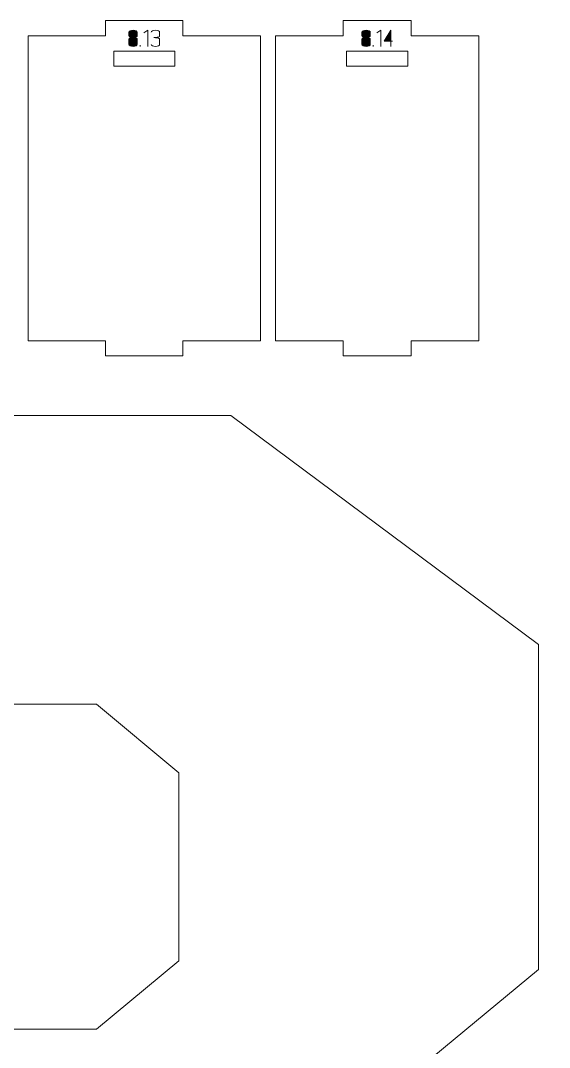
# Model space of a CAD drawing. Header units: centimetres. Extents: x -191 to 212, y -234 to 239.
# Drawn here: x 125.67 to 136.06, y -152.14 to -131.93 of the extents above; entities that cross this region are included whole.
import ezdxf

# ---------------------------------------------------------------- set-up
doc = ezdxf.new("R2010")
doc.units = ezdxf.units.CM
doc.header["$MEASUREMENT"] = 0
doc.layers.add('Capa 1', color=7, linetype='Continuous')

msp = doc.modelspace()

# ---------------------------------------------------------------- hatches: boundary and pattern name
at = {"layer": 'Capa 1', "true_color": 0x3e4095}
h = msp.add_hatch(color=175, dxfattribs=at)
edge = h.paths.add_edge_path()
edge.add_spline(control_points=[(127.79546, -132.23139), (127.79546, -132.23934), (127.80112, -132.24652), (127.81243, -132.25294), (127.82374, -132.25936), (127.8456, -132.26364), (127.87801, -132.26578), (127.91042, -132.26364), (127.93228, -132.25936), (127.94359, -132.25294), (127.9549, -132.24652), (127.96056, -132.23934), (127.96056, -132.23139), (127.96056, -132.23139), (127.96056, -132.15709), (127.96056, -132.15709), (127.96056, -132.14731), (127.95269, -132.13898), (127.93694, -132.1321), (127.9212, -132.12522), (127.90155, -132.12178), (127.87801, -132.12178), (127.85447, -132.12178), (127.83482, -132.12522), (127.81908, -132.1321), (127.80333, -132.13898), (127.79546, -132.14731), (127.79546, -132.15709), (127.79546, -132.15709), (127.79546, -132.23139), (127.79546, -132.23139)], knot_values=[0, 0, 0, 0, 0.1, 0.1, 0.1, 0.2, 0.2, 0.2, 0.3, 0.3, 0.3, 0.4, 0.4, 0.4, 0.5, 0.5, 0.5, 0.6, 0.6, 0.6, 0.7, 0.7, 0.7, 0.8, 0.8, 0.8, 0.9, 0.9, 0.9, 1, 1, 1, 1], degree=3, periodic=1)
h = msp.add_hatch(color=175, dxfattribs=at)
edge = h.paths.add_edge_path()
edge.add_spline(control_points=[(127.87801, -132.43822), (127.85447, -132.43822), (127.83482, -132.43478), (127.81908, -132.4279), (127.80333, -132.42102), (127.79546, -132.41269), (127.79546, -132.40291), (127.79546, -132.40291), (127.79546, -132.29972), (127.79546, -132.29972), (127.79546, -132.29146), (127.80112, -132.28428), (127.81243, -132.27817), (127.82374, -132.27205), (127.8456, -132.26792), (127.87801, -132.26578), (127.8456, -132.26364), (127.82374, -132.25936), (127.81243, -132.25294), (127.80112, -132.24652), (127.79546, -132.23934), (127.79546, -132.23139), (127.79546, -132.23139), (127.79546, -132.15709), (127.79546, -132.15709), (127.79546, -132.14731), (127.80333, -132.13898), (127.81908, -132.1321), (127.83482, -132.12522), (127.85447, -132.12178), (127.87801, -132.12178), (127.90155, -132.12178), (127.9212, -132.12522), (127.93694, -132.1321), (127.95269, -132.13898), (127.96056, -132.14731), (127.96056, -132.15709), (127.96056, -132.15709), (127.96056, -132.23139), (127.96056, -132.23139), (127.96056, -132.23934), (127.9549, -132.24652), (127.94359, -132.25294), (127.93228, -132.25936), (127.91042, -132.26364), (127.87801, -132.26578), (127.91042, -132.26792), (127.93228, -132.27205), (127.94359, -132.27817), (127.9549, -132.28428), (127.96056, -132.29146), (127.96056, -132.29972), (127.96056, -132.29972), (127.96056, -132.40291), (127.96056, -132.40291), (127.96056, -132.41269), (127.95269, -132.42102), (127.93694, -132.4279), (127.9212, -132.43478), (127.90155, -132.43822), (127.87801, -132.43822)], knot_values=[0, 0, 0, 0, 0.05, 0.05, 0.05, 0.1, 0.1, 0.1, 0.15, 0.15, 0.15, 0.2, 0.2, 0.2, 0.25, 0.25, 0.25, 0.3, 0.3, 0.3, 0.35, 0.35, 0.35, 0.4, 0.4, 0.4, 0.45, 0.45, 0.45, 0.5, 0.5, 0.5, 0.55, 0.55, 0.55, 0.6, 0.6, 0.6, 0.65, 0.65, 0.65, 0.7, 0.7, 0.7, 0.75, 0.75, 0.75, 0.8, 0.8, 0.8, 0.85, 0.85, 0.85, 0.9, 0.9, 0.9, 0.95, 0.95, 0.95, 1, 1, 1, 1], degree=3, periodic=1)
h = msp.add_hatch(color=175, dxfattribs=at)
edge = h.paths.add_edge_path()
edge.add_spline(control_points=[(128.1651, -132.12132), (128.1651, -132.12132), (128.08897, -132.17406), (128.08897, -132.17406), (128.08897, -132.17406), (128.1651, -132.12132), (128.1651, -132.12132), (128.1651, -132.12132), (128.1651, -132.43822), (128.1651, -132.43822), (128.1651, -132.43822), (128.1651, -132.12132), (128.1651, -132.12132)], knot_values=[0, 0, 0, 0, 0.25, 0.25, 0.25, 0.5, 0.5, 0.5, 0.75, 0.75, 0.75, 1, 1, 1, 1], degree=3, periodic=1)
h = msp.add_hatch(color=175, dxfattribs=at)
edge = h.paths.add_edge_path()
edge.add_spline(control_points=[(128.31828, -132.43822), (128.29474, -132.43822), (128.27509, -132.43478), (128.25935, -132.4279), (128.2436, -132.42102), (128.23573, -132.41269), (128.23573, -132.40291), (128.23573, -132.41269), (128.2436, -132.42102), (128.25935, -132.4279), (128.27509, -132.43478), (128.29474, -132.43822), (128.31828, -132.43822), (128.34182, -132.43822), (128.36147, -132.43478), (128.37721, -132.4279), (128.39296, -132.42102), (128.40083, -132.41269), (128.40083, -132.40291), (128.40083, -132.40291), (128.40083, -132.29972), (128.40083, -132.29972), (128.40083, -132.29146), (128.39517, -132.28428), (128.38386, -132.27817), (128.37255, -132.27205), (128.33938, -132.26792), (128.28434, -132.26578), (128.33907, -132.26242), (128.37194, -132.25844), (128.38294, -132.25386), (128.39395, -132.24927), (128.39991, -132.24178), (128.40083, -132.23139), (128.40083, -132.23139), (128.40083, -132.15709), (128.40083, -132.15709), (128.40083, -132.14731), (128.39296, -132.13898), (128.37721, -132.1321), (128.36147, -132.12522), (128.34182, -132.12178), (128.31828, -132.12178), (128.29474, -132.12178), (128.27509, -132.12522), (128.25935, -132.1321), (128.2436, -132.13898), (128.23573, -132.14731), (128.23573, -132.15709), (128.23573, -132.14731), (128.2436, -132.13898), (128.25935, -132.1321), (128.27509, -132.12522), (128.29474, -132.12178), (128.31828, -132.12178), (128.34182, -132.12178), (128.36147, -132.12522), (128.37721, -132.1321), (128.39296, -132.13898), (128.40083, -132.14731), (128.40083, -132.15709), (128.40083, -132.15709), (128.40083, -132.23139), (128.40083, -132.23139), (128.39991, -132.24178), (128.39395, -132.24927), (128.38294, -132.25386), (128.37194, -132.25844), (128.33907, -132.26242), (128.28434, -132.26578), (128.33938, -132.26792), (128.37255, -132.27205), (128.38386, -132.27817), (128.39517, -132.28428), (128.40083, -132.29146), (128.40083, -132.29972), (128.40083, -132.29972), (128.40083, -132.40291), (128.40083, -132.40291), (128.40083, -132.41269), (128.39296, -132.42102), (128.37721, -132.4279), (128.36147, -132.43478), (128.34182, -132.43822), (128.31828, -132.43822)], knot_values=[0, 0, 0, 0, 0.03571429, 0.03571429, 0.03571429, 0.07142857, 0.07142857, 0.07142857, 0.10714286, 0.10714286, 0.10714286, 0.14285714, 0.14285714, 0.14285714, 0.17857143, 0.17857143, 0.17857143, 0.21428571, 0.21428571, 0.21428571, 0.25, 0.25, 0.25, 0.28571429, 0.28571429, 0.28571429, 0.32142857, 0.32142857, 0.32142857, 0.35714286, 0.35714286, 0.35714286, 0.39285714, 0.39285714, 0.39285714, 0.42857143, 0.42857143, 0.42857143, 0.46428571, 0.46428571, 0.46428571, 0.5, 0.5, 0.5, 0.53571429, 0.53571429, 0.53571429, 0.57142857, 0.57142857, 0.57142857, 0.60714286, 0.60714286, 0.60714286, 0.64285714, 0.64285714, 0.64285714, 0.67857143, 0.67857143, 0.67857143, 0.71428571, 0.71428571, 0.71428571, 0.75, 0.75, 0.75, 0.78571429, 0.78571429, 0.78571429, 0.82142857, 0.82142857, 0.82142857, 0.85714286, 0.85714286, 0.85714286, 0.89285714, 0.89285714, 0.89285714, 0.92857143, 0.92857143, 0.92857143, 0.96428571, 0.96428571, 0.96428571, 1, 1, 1, 1], degree=3, periodic=1)
h = msp.add_hatch(color=175, dxfattribs=at)
edge = h.paths.add_edge_path()
edge.add_spline(control_points=[(132.3772, -132.23139), (132.3772, -132.23934), (132.38286, -132.24652), (132.39417, -132.25294), (132.40548, -132.25936), (132.42734, -132.26364), (132.45975, -132.26578), (132.49216, -132.26364), (132.51402, -132.25936), (132.52533, -132.25294), (132.53664, -132.24652), (132.5423, -132.23934), (132.5423, -132.23139), (132.5423, -132.23139), (132.5423, -132.15709), (132.5423, -132.15709), (132.5423, -132.14731), (132.53443, -132.13898), (132.51868, -132.1321), (132.50294, -132.12522), (132.48329, -132.12178), (132.45975, -132.12178), (132.43621, -132.12178), (132.41656, -132.12522), (132.40082, -132.1321), (132.38507, -132.13898), (132.3772, -132.14731), (132.3772, -132.15709), (132.3772, -132.15709), (132.3772, -132.23139), (132.3772, -132.23139)], knot_values=[0, 0, 0, 0, 0.1, 0.1, 0.1, 0.2, 0.2, 0.2, 0.3, 0.3, 0.3, 0.4, 0.4, 0.4, 0.5, 0.5, 0.5, 0.6, 0.6, 0.6, 0.7, 0.7, 0.7, 0.8, 0.8, 0.8, 0.9, 0.9, 0.9, 1, 1, 1, 1], degree=3, periodic=1)
h = msp.add_hatch(color=175, dxfattribs=at)
edge = h.paths.add_edge_path()
edge.add_spline(control_points=[(132.45975, -132.43822), (132.43621, -132.43822), (132.41656, -132.43478), (132.40082, -132.4279), (132.38507, -132.42102), (132.3772, -132.41269), (132.3772, -132.40291), (132.3772, -132.40291), (132.3772, -132.29972), (132.3772, -132.29972), (132.3772, -132.29146), (132.38286, -132.28428), (132.39417, -132.27817), (132.40548, -132.27205), (132.42734, -132.26792), (132.45975, -132.26578), (132.42734, -132.26364), (132.40548, -132.25936), (132.39417, -132.25294), (132.38286, -132.24652), (132.3772, -132.23934), (132.3772, -132.23139), (132.3772, -132.23139), (132.3772, -132.15709), (132.3772, -132.15709), (132.3772, -132.14731), (132.38507, -132.13898), (132.40082, -132.1321), (132.41656, -132.12522), (132.43621, -132.12178), (132.45975, -132.12178), (132.48329, -132.12178), (132.50294, -132.12522), (132.51868, -132.1321), (132.53443, -132.13898), (132.5423, -132.14731), (132.5423, -132.15709), (132.5423, -132.15709), (132.5423, -132.23139), (132.5423, -132.23139), (132.5423, -132.23934), (132.53664, -132.24652), (132.52533, -132.25294), (132.51402, -132.25936), (132.49216, -132.26364), (132.45975, -132.26578), (132.49216, -132.26792), (132.51402, -132.27205), (132.52533, -132.27817), (132.53664, -132.28428), (132.5423, -132.29146), (132.5423, -132.29972), (132.5423, -132.29972), (132.5423, -132.40291), (132.5423, -132.40291), (132.5423, -132.41269), (132.53443, -132.42102), (132.51868, -132.4279), (132.50294, -132.43478), (132.48329, -132.43822), (132.45975, -132.43822)], knot_values=[0, 0, 0, 0, 0.05, 0.05, 0.05, 0.1, 0.1, 0.1, 0.15, 0.15, 0.15, 0.2, 0.2, 0.2, 0.25, 0.25, 0.25, 0.3, 0.3, 0.3, 0.35, 0.35, 0.35, 0.4, 0.4, 0.4, 0.45, 0.45, 0.45, 0.5, 0.5, 0.5, 0.55, 0.55, 0.55, 0.6, 0.6, 0.6, 0.65, 0.65, 0.65, 0.7, 0.7, 0.7, 0.75, 0.75, 0.75, 0.8, 0.8, 0.8, 0.85, 0.85, 0.85, 0.9, 0.9, 0.9, 0.95, 0.95, 0.95, 1, 1, 1, 1], degree=3, periodic=1)
h = msp.add_hatch(color=175, dxfattribs=at)
edge = h.paths.add_edge_path()
edge.add_spline(control_points=[(132.74684, -132.12132), (132.74684, -132.12132), (132.67071, -132.17406), (132.67071, -132.17406), (132.67071, -132.17406), (132.74684, -132.12132), (132.74684, -132.12132), (132.74684, -132.12132), (132.74684, -132.43822), (132.74684, -132.43822), (132.74684, -132.43822), (132.74684, -132.12132), (132.74684, -132.12132)], knot_values=[0, 0, 0, 0, 0.25, 0.25, 0.25, 0.5, 0.5, 0.5, 0.75, 0.75, 0.75, 1, 1, 1, 1], degree=3, periodic=1)
h = msp.add_hatch(color=175, dxfattribs=at)
edge = h.paths.add_edge_path()
edge.add_spline(control_points=[(132.94726, -132.33366), (132.94726, -132.33366), (132.94726, -132.12132), (132.94726, -132.12132), (132.94726, -132.12132), (132.81747, -132.33366), (132.81747, -132.33366), (132.81747, -132.33366), (132.94726, -132.33366), (132.94726, -132.33366)], knot_values=[0, 0, 0, 0, 0.33333333, 0.33333333, 0.33333333, 0.66666667, 0.66666667, 0.66666667, 1, 1, 1, 1], degree=3, periodic=1)
h = msp.add_hatch(color=175, dxfattribs=at)
edge = h.paths.add_edge_path()
edge.add_spline(control_points=[(132.94726, -132.33366), (132.94726, -132.33366), (132.94726, -132.43822), (132.94726, -132.43822), (132.94726, -132.43822), (132.94726, -132.33366), (132.94726, -132.33366), (132.94726, -132.33366), (132.81747, -132.33366), (132.81747, -132.33366), (132.81747, -132.33366), (132.94726, -132.12132), (132.94726, -132.12132), (132.94726, -132.12132), (132.94726, -132.33366), (132.94726, -132.33366), (132.94726, -132.33366), (132.97707, -132.33366), (132.97707, -132.33366), (132.97707, -132.33366), (132.94726, -132.33366), (132.94726, -132.33366)], knot_values=[0, 0, 0, 0, 0.14285714, 0.14285714, 0.14285714, 0.28571429, 0.28571429, 0.28571429, 0.42857143, 0.42857143, 0.42857143, 0.57142857, 0.57142857, 0.57142857, 0.71428571, 0.71428571, 0.71428571, 0.85714286, 0.85714286, 0.85714286, 1, 1, 1, 1], degree=3, periodic=1)
h = msp.add_hatch(color=175, dxfattribs=at)
edge = h.paths.add_edge_path()
edge.add_spline(control_points=[(127.79546, -132.40291), (127.79546, -132.41269), (127.80333, -132.42102), (127.81908, -132.4279), (127.83482, -132.43478), (127.85447, -132.43822), (127.87801, -132.43822), (127.90155, -132.43822), (127.9212, -132.43478), (127.93694, -132.4279), (127.95269, -132.42102), (127.96056, -132.41269), (127.96056, -132.40291), (127.96056, -132.40291), (127.96056, -132.29972), (127.96056, -132.29972), (127.96056, -132.29146), (127.9549, -132.28428), (127.94359, -132.27817), (127.93228, -132.27205), (127.91042, -132.26792), (127.87801, -132.26578), (127.8456, -132.26792), (127.82374, -132.27205), (127.81243, -132.27817), (127.80112, -132.28428), (127.79546, -132.29146), (127.79546, -132.29972), (127.79546, -132.29972), (127.79546, -132.40291), (127.79546, -132.40291)], knot_values=[0, 0, 0, 0, 0.1, 0.1, 0.1, 0.2, 0.2, 0.2, 0.3, 0.3, 0.3, 0.4, 0.4, 0.4, 0.5, 0.5, 0.5, 0.6, 0.6, 0.6, 0.7, 0.7, 0.7, 0.8, 0.8, 0.8, 0.9, 0.9, 0.9, 1, 1, 1, 1], degree=3, periodic=1)
h = msp.add_hatch(color=175, dxfattribs=at)
edge = h.paths.add_edge_path()
edge.add_spline(control_points=[(132.3772, -132.40291), (132.3772, -132.41269), (132.38507, -132.42102), (132.40082, -132.4279), (132.41656, -132.43478), (132.43621, -132.43822), (132.45975, -132.43822), (132.48329, -132.43822), (132.50294, -132.43478), (132.51868, -132.4279), (132.53443, -132.42102), (132.5423, -132.41269), (132.5423, -132.40291), (132.5423, -132.40291), (132.5423, -132.29972), (132.5423, -132.29972), (132.5423, -132.29146), (132.53664, -132.28428), (132.52533, -132.27817), (132.51402, -132.27205), (132.49216, -132.26792), (132.45975, -132.26578), (132.42734, -132.26792), (132.40548, -132.27205), (132.39417, -132.27817), (132.38286, -132.28428), (132.3772, -132.29146), (132.3772, -132.29972), (132.3772, -132.29972), (132.3772, -132.40291), (132.3772, -132.40291)], knot_values=[0, 0, 0, 0, 0.1, 0.1, 0.1, 0.2, 0.2, 0.2, 0.3, 0.3, 0.3, 0.4, 0.4, 0.4, 0.5, 0.5, 0.5, 0.6, 0.6, 0.6, 0.7, 0.7, 0.7, 0.8, 0.8, 0.8, 0.9, 0.9, 0.9, 1, 1, 1, 1], degree=3, periodic=1)
h = msp.add_hatch(color=175, dxfattribs=at)
edge = h.paths.add_edge_path()
edge.add_spline(control_points=[(128.01559, -132.43822), (128.01559, -132.43822), (128.01559, -132.41575), (128.01559, -132.41575), (128.01559, -132.41575), (128.01559, -132.43822), (128.01559, -132.43822)], knot_values=[0, 0, 0, 0, 0.5, 0.5, 0.5, 1, 1, 1, 1], degree=3, periodic=1)
h = msp.add_hatch(color=175, dxfattribs=at)
edge = h.paths.add_edge_path()
edge.add_spline(control_points=[(132.59733, -132.43822), (132.59733, -132.43822), (132.59733, -132.41575), (132.59733, -132.41575), (132.59733, -132.41575), (132.59733, -132.43822), (132.59733, -132.43822)], knot_values=[0, 0, 0, 0, 0.5, 0.5, 0.5, 1, 1, 1, 1], degree=3, periodic=1)

# ---------------------------------------------------------------- linework, layer by layer
at = {"layer": 'Capa 1', "color": 240, "lineweight": 9}
for points, knots in [([(125.81572, -132.23022), (125.81572, -132.23022), (125.81572, -138.23022), (125.81572, -138.23022), (125.81572, -138.23022), (127.33734, -138.23022), (127.33734, -138.23022), (127.33734, -138.23022), (127.33734, -138.53022), (127.33734, -138.53022), (127.33734, -138.53022), (128.85895, -138.53022), (128.85895, -138.53022), (128.85895, -138.53022), (128.85895, -138.23022), (128.85895, -138.23022), (128.85895, -138.23022), (130.38057, -138.23022), (130.38057, -138.23022), (130.38057, -138.23022), (130.38057, -132.23022), (130.38057, -132.23022), (130.38057, -132.23022), (128.85895, -132.23022), (128.85895, -132.23022), (128.85895, -132.23022), (128.85895, -131.93022), (128.85895, -131.93022), (128.85895, -131.93022), (127.33734, -131.93022), (127.33734, -131.93022), (127.33734, -131.93022), (127.33734, -132.23022), (127.33734, -132.23022), (127.33734, -132.23022), (125.81572, -132.23022), (125.81572, -132.23022)], [0, 0, 0, 0, 0.08333333, 0.08333333, 0.08333333, 0.16666667, 0.16666667, 0.16666667, 0.25, 0.25, 0.25, 0.33333333, 0.33333333, 0.33333333, 0.41666667, 0.41666667, 0.41666667, 0.5, 0.5, 0.5, 0.58333333, 0.58333333, 0.58333333, 0.66666667, 0.66666667, 0.66666667, 0.75, 0.75, 0.75, 0.83333333, 0.83333333, 0.83333333, 0.91666667, 0.91666667, 0.91666667, 1, 1, 1, 1]), ([(130.68057, -132.23022), (130.68057, -132.23022), (130.68057, -138.23022), (130.68057, -138.23022), (130.68057, -138.23022), (132.01161, -138.23022), (132.01161, -138.23022), (132.01161, -138.23022), (132.01161, -138.53022), (132.01161, -138.53022), (132.01161, -138.53022), (133.34266, -138.53022), (133.34266, -138.53022), (133.34266, -138.53022), (133.34266, -138.23022), (133.34266, -138.23022), (133.34266, -138.23022), (134.6737, -138.23022), (134.6737, -138.23022), (134.6737, -138.23022), (134.6737, -132.23022), (134.6737, -132.23022), (134.6737, -132.23022), (133.34266, -132.23022), (133.34266, -132.23022), (133.34266, -132.23022), (133.34266, -131.93022), (133.34266, -131.93022), (133.34266, -131.93022), (132.01161, -131.93022), (132.01161, -131.93022), (132.01161, -131.93022), (132.01161, -132.23022), (132.01161, -132.23022), (132.01161, -132.23022), (130.68057, -132.23022), (130.68057, -132.23022)], [0, 0, 0, 0, 0.08333333, 0.08333333, 0.08333333, 0.16666667, 0.16666667, 0.16666667, 0.25, 0.25, 0.25, 0.33333333, 0.33333333, 0.33333333, 0.41666667, 0.41666667, 0.41666667, 0.5, 0.5, 0.5, 0.58333333, 0.58333333, 0.58333333, 0.66666667, 0.66666667, 0.66666667, 0.75, 0.75, 0.75, 0.83333333, 0.83333333, 0.83333333, 0.91666667, 0.91666667, 0.91666667, 1, 1, 1, 1]), ([(127.49814, -132.8303), (127.49814, -132.8303), (128.69814, -132.8303), (128.69814, -132.8303), (128.69814, -132.8303), (128.69814, -132.5303), (128.69814, -132.5303), (128.69814, -132.5303), (127.49814, -132.5303), (127.49814, -132.5303), (127.49814, -132.5303), (127.49814, -132.8303), (127.49814, -132.8303)], [0, 0, 0, 0, 0.25, 0.25, 0.25, 0.5, 0.5, 0.5, 0.75, 0.75, 0.75, 1, 1, 1, 1]), ([(132.07713, -132.8303), (132.07713, -132.8303), (133.27713, -132.8303), (133.27713, -132.8303), (133.27713, -132.8303), (133.27713, -132.5303), (133.27713, -132.5303), (133.27713, -132.5303), (132.07713, -132.5303), (132.07713, -132.5303), (132.07713, -132.5303), (132.07713, -132.8303), (132.07713, -132.8303)], [0, 0, 0, 0, 0.25, 0.25, 0.25, 0.5, 0.5, 0.5, 0.75, 0.75, 0.75, 1, 1, 1, 1])]:
    msp.add_open_spline(points, degree=3, knots=knots, dxfattribs=at)
at = {"layer": 'Capa 1', "color": 114, "lineweight": 9}
for points, knots in [([(127.79546, -132.23139), (127.79546, -132.23934), (127.80112, -132.24652), (127.81243, -132.25294), (127.82374, -132.25936), (127.8456, -132.26364), (127.87801, -132.26578), (127.91042, -132.26364), (127.93228, -132.25936), (127.94359, -132.25294), (127.9549, -132.24652), (127.96056, -132.23934), (127.96056, -132.23139), (127.96056, -132.23139), (127.96056, -132.15709), (127.96056, -132.15709), (127.96056, -132.14731), (127.95269, -132.13898), (127.93694, -132.1321), (127.9212, -132.12522), (127.90155, -132.12178), (127.87801, -132.12178), (127.85447, -132.12178), (127.83482, -132.12522), (127.81908, -132.1321), (127.80333, -132.13898), (127.79546, -132.14731), (127.79546, -132.15709), (127.79546, -132.15709), (127.79546, -132.23139), (127.79546, -132.23139)], [0, 0, 0, 0, 0.1, 0.1, 0.1, 0.2, 0.2, 0.2, 0.3, 0.3, 0.3, 0.4, 0.4, 0.4, 0.5, 0.5, 0.5, 0.6, 0.6, 0.6, 0.7, 0.7, 0.7, 0.8, 0.8, 0.8, 0.9, 0.9, 0.9, 1, 1, 1, 1]), ([(127.87801, -132.43822), (127.85447, -132.43822), (127.83482, -132.43478), (127.81908, -132.4279), (127.80333, -132.42102), (127.79546, -132.41269), (127.79546, -132.40291), (127.79546, -132.40291), (127.79546, -132.29972), (127.79546, -132.29972), (127.79546, -132.29146), (127.80112, -132.28428), (127.81243, -132.27817), (127.82374, -132.27205), (127.8456, -132.26792), (127.87801, -132.26578), (127.8456, -132.26364), (127.82374, -132.25936), (127.81243, -132.25294), (127.80112, -132.24652), (127.79546, -132.23934), (127.79546, -132.23139), (127.79546, -132.23139), (127.79546, -132.15709), (127.79546, -132.15709), (127.79546, -132.14731), (127.80333, -132.13898), (127.81908, -132.1321), (127.83482, -132.12522), (127.85447, -132.12178), (127.87801, -132.12178), (127.90155, -132.12178), (127.9212, -132.12522), (127.93694, -132.1321), (127.95269, -132.13898), (127.96056, -132.14731), (127.96056, -132.15709), (127.96056, -132.15709), (127.96056, -132.23139), (127.96056, -132.23139), (127.96056, -132.23934), (127.9549, -132.24652), (127.94359, -132.25294), (127.93228, -132.25936), (127.91042, -132.26364), (127.87801, -132.26578), (127.91042, -132.26792), (127.93228, -132.27205), (127.94359, -132.27817), (127.9549, -132.28428), (127.96056, -132.29146), (127.96056, -132.29972), (127.96056, -132.29972), (127.96056, -132.40291), (127.96056, -132.40291), (127.96056, -132.41269), (127.95269, -132.42102), (127.93694, -132.4279), (127.9212, -132.43478), (127.90155, -132.43822), (127.87801, -132.43822)], [0, 0, 0, 0, 0.05, 0.05, 0.05, 0.1, 0.1, 0.1, 0.15, 0.15, 0.15, 0.2, 0.2, 0.2, 0.25, 0.25, 0.25, 0.3, 0.3, 0.3, 0.35, 0.35, 0.35, 0.4, 0.4, 0.4, 0.45, 0.45, 0.45, 0.5, 0.5, 0.5, 0.55, 0.55, 0.55, 0.6, 0.6, 0.6, 0.65, 0.65, 0.65, 0.7, 0.7, 0.7, 0.75, 0.75, 0.75, 0.8, 0.8, 0.8, 0.85, 0.85, 0.85, 0.9, 0.9, 0.9, 0.95, 0.95, 0.95, 1, 1, 1, 1]), ([(128.1651, -132.12132), (128.1651, -132.12132), (128.08897, -132.17406), (128.08897, -132.17406), (128.08897, -132.17406), (128.1651, -132.12132), (128.1651, -132.12132), (128.1651, -132.12132), (128.1651, -132.43822), (128.1651, -132.43822), (128.1651, -132.43822), (128.1651, -132.12132), (128.1651, -132.12132)], [0, 0, 0, 0, 0.25, 0.25, 0.25, 0.5, 0.5, 0.5, 0.75, 0.75, 0.75, 1, 1, 1, 1]), ([(128.31828, -132.43822), (128.29474, -132.43822), (128.27509, -132.43478), (128.25935, -132.4279), (128.2436, -132.42102), (128.23573, -132.41269), (128.23573, -132.40291), (128.23573, -132.41269), (128.2436, -132.42102), (128.25935, -132.4279), (128.27509, -132.43478), (128.29474, -132.43822), (128.31828, -132.43822), (128.34182, -132.43822), (128.36147, -132.43478), (128.37721, -132.4279), (128.39296, -132.42102), (128.40083, -132.41269), (128.40083, -132.40291), (128.40083, -132.40291), (128.40083, -132.29972), (128.40083, -132.29972), (128.40083, -132.29146), (128.39517, -132.28428), (128.38386, -132.27817), (128.37255, -132.27205), (128.33938, -132.26792), (128.28434, -132.26578), (128.33907, -132.26242), (128.37194, -132.25844), (128.38294, -132.25386), (128.39395, -132.24927), (128.39991, -132.24178), (128.40083, -132.23139), (128.40083, -132.23139), (128.40083, -132.15709), (128.40083, -132.15709), (128.40083, -132.14731), (128.39296, -132.13898), (128.37721, -132.1321), (128.36147, -132.12522), (128.34182, -132.12178), (128.31828, -132.12178), (128.29474, -132.12178), (128.27509, -132.12522), (128.25935, -132.1321), (128.2436, -132.13898), (128.23573, -132.14731), (128.23573, -132.15709), (128.23573, -132.14731), (128.2436, -132.13898), (128.25935, -132.1321), (128.27509, -132.12522), (128.29474, -132.12178), (128.31828, -132.12178), (128.34182, -132.12178), (128.36147, -132.12522), (128.37721, -132.1321), (128.39296, -132.13898), (128.40083, -132.14731), (128.40083, -132.15709), (128.40083, -132.15709), (128.40083, -132.23139), (128.40083, -132.23139), (128.39991, -132.24178), (128.39395, -132.24927), (128.38294, -132.25386), (128.37194, -132.25844), (128.33907, -132.26242), (128.28434, -132.26578), (128.33938, -132.26792), (128.37255, -132.27205), (128.38386, -132.27817), (128.39517, -132.28428), (128.40083, -132.29146), (128.40083, -132.29972), (128.40083, -132.29972), (128.40083, -132.40291), (128.40083, -132.40291), (128.40083, -132.41269), (128.39296, -132.42102), (128.37721, -132.4279), (128.36147, -132.43478), (128.34182, -132.43822), (128.31828, -132.43822)], [0, 0, 0, 0, 0.03571429, 0.03571429, 0.03571429, 0.07142857, 0.07142857, 0.07142857, 0.10714286, 0.10714286, 0.10714286, 0.14285714, 0.14285714, 0.14285714, 0.17857143, 0.17857143, 0.17857143, 0.21428571, 0.21428571, 0.21428571, 0.25, 0.25, 0.25, 0.28571429, 0.28571429, 0.28571429, 0.32142857, 0.32142857, 0.32142857, 0.35714286, 0.35714286, 0.35714286, 0.39285714, 0.39285714, 0.39285714, 0.42857143, 0.42857143, 0.42857143, 0.46428571, 0.46428571, 0.46428571, 0.5, 0.5, 0.5, 0.53571429, 0.53571429, 0.53571429, 0.57142857, 0.57142857, 0.57142857, 0.60714286, 0.60714286, 0.60714286, 0.64285714, 0.64285714, 0.64285714, 0.67857143, 0.67857143, 0.67857143, 0.71428571, 0.71428571, 0.71428571, 0.75, 0.75, 0.75, 0.78571429, 0.78571429, 0.78571429, 0.82142857, 0.82142857, 0.82142857, 0.85714286, 0.85714286, 0.85714286, 0.89285714, 0.89285714, 0.89285714, 0.92857143, 0.92857143, 0.92857143, 0.96428571, 0.96428571, 0.96428571, 1, 1, 1, 1]), ([(132.3772, -132.23139), (132.3772, -132.23934), (132.38286, -132.24652), (132.39417, -132.25294), (132.40548, -132.25936), (132.42734, -132.26364), (132.45975, -132.26578), (132.49216, -132.26364), (132.51402, -132.25936), (132.52533, -132.25294), (132.53664, -132.24652), (132.5423, -132.23934), (132.5423, -132.23139), (132.5423, -132.23139), (132.5423, -132.15709), (132.5423, -132.15709), (132.5423, -132.14731), (132.53443, -132.13898), (132.51868, -132.1321), (132.50294, -132.12522), (132.48329, -132.12178), (132.45975, -132.12178), (132.43621, -132.12178), (132.41656, -132.12522), (132.40082, -132.1321), (132.38507, -132.13898), (132.3772, -132.14731), (132.3772, -132.15709), (132.3772, -132.15709), (132.3772, -132.23139), (132.3772, -132.23139)], [0, 0, 0, 0, 0.1, 0.1, 0.1, 0.2, 0.2, 0.2, 0.3, 0.3, 0.3, 0.4, 0.4, 0.4, 0.5, 0.5, 0.5, 0.6, 0.6, 0.6, 0.7, 0.7, 0.7, 0.8, 0.8, 0.8, 0.9, 0.9, 0.9, 1, 1, 1, 1]), ([(132.45975, -132.43822), (132.43621, -132.43822), (132.41656, -132.43478), (132.40082, -132.4279), (132.38507, -132.42102), (132.3772, -132.41269), (132.3772, -132.40291), (132.3772, -132.40291), (132.3772, -132.29972), (132.3772, -132.29972), (132.3772, -132.29146), (132.38286, -132.28428), (132.39417, -132.27817), (132.40548, -132.27205), (132.42734, -132.26792), (132.45975, -132.26578), (132.42734, -132.26364), (132.40548, -132.25936), (132.39417, -132.25294), (132.38286, -132.24652), (132.3772, -132.23934), (132.3772, -132.23139), (132.3772, -132.23139), (132.3772, -132.15709), (132.3772, -132.15709), (132.3772, -132.14731), (132.38507, -132.13898), (132.40082, -132.1321), (132.41656, -132.12522), (132.43621, -132.12178), (132.45975, -132.12178), (132.48329, -132.12178), (132.50294, -132.12522), (132.51868, -132.1321), (132.53443, -132.13898), (132.5423, -132.14731), (132.5423, -132.15709), (132.5423, -132.15709), (132.5423, -132.23139), (132.5423, -132.23139), (132.5423, -132.23934), (132.53664, -132.24652), (132.52533, -132.25294), (132.51402, -132.25936), (132.49216, -132.26364), (132.45975, -132.26578), (132.49216, -132.26792), (132.51402, -132.27205), (132.52533, -132.27817), (132.53664, -132.28428), (132.5423, -132.29146), (132.5423, -132.29972), (132.5423, -132.29972), (132.5423, -132.40291), (132.5423, -132.40291), (132.5423, -132.41269), (132.53443, -132.42102), (132.51868, -132.4279), (132.50294, -132.43478), (132.48329, -132.43822), (132.45975, -132.43822)], [0, 0, 0, 0, 0.05, 0.05, 0.05, 0.1, 0.1, 0.1, 0.15, 0.15, 0.15, 0.2, 0.2, 0.2, 0.25, 0.25, 0.25, 0.3, 0.3, 0.3, 0.35, 0.35, 0.35, 0.4, 0.4, 0.4, 0.45, 0.45, 0.45, 0.5, 0.5, 0.5, 0.55, 0.55, 0.55, 0.6, 0.6, 0.6, 0.65, 0.65, 0.65, 0.7, 0.7, 0.7, 0.75, 0.75, 0.75, 0.8, 0.8, 0.8, 0.85, 0.85, 0.85, 0.9, 0.9, 0.9, 0.95, 0.95, 0.95, 1, 1, 1, 1]), ([(132.74684, -132.12132), (132.74684, -132.12132), (132.67071, -132.17406), (132.67071, -132.17406), (132.67071, -132.17406), (132.74684, -132.12132), (132.74684, -132.12132), (132.74684, -132.12132), (132.74684, -132.43822), (132.74684, -132.43822), (132.74684, -132.43822), (132.74684, -132.12132), (132.74684, -132.12132)], [0, 0, 0, 0, 0.25, 0.25, 0.25, 0.5, 0.5, 0.5, 0.75, 0.75, 0.75, 1, 1, 1, 1]), ([(132.94726, -132.33366), (132.94726, -132.33366), (132.94726, -132.12132), (132.94726, -132.12132), (132.94726, -132.12132), (132.81747, -132.33366), (132.81747, -132.33366), (132.81747, -132.33366), (132.94726, -132.33366), (132.94726, -132.33366)], [0, 0, 0, 0, 0.33333333, 0.33333333, 0.33333333, 0.66666667, 0.66666667, 0.66666667, 1, 1, 1, 1]), ([(132.94726, -132.33366), (132.94726, -132.33366), (132.94726, -132.43822), (132.94726, -132.43822), (132.94726, -132.43822), (132.94726, -132.33366), (132.94726, -132.33366), (132.94726, -132.33366), (132.81747, -132.33366), (132.81747, -132.33366), (132.81747, -132.33366), (132.94726, -132.12132), (132.94726, -132.12132), (132.94726, -132.12132), (132.94726, -132.33366), (132.94726, -132.33366), (132.94726, -132.33366), (132.97707, -132.33366), (132.97707, -132.33366), (132.97707, -132.33366), (132.94726, -132.33366), (132.94726, -132.33366)], [0, 0, 0, 0, 0.14285714, 0.14285714, 0.14285714, 0.28571429, 0.28571429, 0.28571429, 0.42857143, 0.42857143, 0.42857143, 0.57142857, 0.57142857, 0.57142857, 0.71428571, 0.71428571, 0.71428571, 0.85714286, 0.85714286, 0.85714286, 1, 1, 1, 1]), ([(127.79546, -132.40291), (127.79546, -132.41269), (127.80333, -132.42102), (127.81908, -132.4279), (127.83482, -132.43478), (127.85447, -132.43822), (127.87801, -132.43822), (127.90155, -132.43822), (127.9212, -132.43478), (127.93694, -132.4279), (127.95269, -132.42102), (127.96056, -132.41269), (127.96056, -132.40291), (127.96056, -132.40291), (127.96056, -132.29972), (127.96056, -132.29972), (127.96056, -132.29146), (127.9549, -132.28428), (127.94359, -132.27817), (127.93228, -132.27205), (127.91042, -132.26792), (127.87801, -132.26578), (127.8456, -132.26792), (127.82374, -132.27205), (127.81243, -132.27817), (127.80112, -132.28428), (127.79546, -132.29146), (127.79546, -132.29972), (127.79546, -132.29972), (127.79546, -132.40291), (127.79546, -132.40291)], [0, 0, 0, 0, 0.1, 0.1, 0.1, 0.2, 0.2, 0.2, 0.3, 0.3, 0.3, 0.4, 0.4, 0.4, 0.5, 0.5, 0.5, 0.6, 0.6, 0.6, 0.7, 0.7, 0.7, 0.8, 0.8, 0.8, 0.9, 0.9, 0.9, 1, 1, 1, 1]), ([(132.3772, -132.40291), (132.3772, -132.41269), (132.38507, -132.42102), (132.40082, -132.4279), (132.41656, -132.43478), (132.43621, -132.43822), (132.45975, -132.43822), (132.48329, -132.43822), (132.50294, -132.43478), (132.51868, -132.4279), (132.53443, -132.42102), (132.5423, -132.41269), (132.5423, -132.40291), (132.5423, -132.40291), (132.5423, -132.29972), (132.5423, -132.29972), (132.5423, -132.29146), (132.53664, -132.28428), (132.52533, -132.27817), (132.51402, -132.27205), (132.49216, -132.26792), (132.45975, -132.26578), (132.42734, -132.26792), (132.40548, -132.27205), (132.39417, -132.27817), (132.38286, -132.28428), (132.3772, -132.29146), (132.3772, -132.29972), (132.3772, -132.29972), (132.3772, -132.40291), (132.3772, -132.40291)], [0, 0, 0, 0, 0.1, 0.1, 0.1, 0.2, 0.2, 0.2, 0.3, 0.3, 0.3, 0.4, 0.4, 0.4, 0.5, 0.5, 0.5, 0.6, 0.6, 0.6, 0.7, 0.7, 0.7, 0.8, 0.8, 0.8, 0.9, 0.9, 0.9, 1, 1, 1, 1]), ([(128.01559, -132.43822), (128.01559, -132.43822), (128.01559, -132.41575), (128.01559, -132.41575), (128.01559, -132.41575), (128.01559, -132.43822), (128.01559, -132.43822)], [0, 0, 0, 0, 0.5, 0.5, 0.5, 1, 1, 1, 1]), ([(132.59733, -132.43822), (132.59733, -132.43822), (132.59733, -132.41575), (132.59733, -132.41575), (132.59733, -132.41575), (132.59733, -132.43822), (132.59733, -132.43822)], [0, 0, 0, 0, 0.5, 0.5, 0.5, 1, 1, 1, 1]), ([(132.53567, -153.35412), (132.53567, -153.35412), (136.06444, -156.27795), (136.06444, -156.27795), (136.06444, -156.27795), (136.06444, -163.6495), (136.06444, -163.6495), (136.06444, -163.6495), (131.20488, -167.65377), (131.20488, -167.65377), (131.20488, -167.65377), (117.21257, -167.65557), (117.21257, -167.65557), (117.21257, -167.65557), (112.40559, -163.65229), (112.40559, -163.65229), (112.40559, -163.65229), (112.40559, -156.27795), (112.40559, -156.27795), (112.40559, -156.27795), (115.92585, -153.36117), (115.92585, -153.36117), (115.92585, -153.36117), (112.579, -150.52142), (112.579, -150.52142), (112.579, -150.52142), (112.579, -144.21219), (112.579, -144.21219), (112.579, -144.21219), (118.67036, -139.70301), (118.67036, -139.70301), (118.67036, -139.70301), (129.79816, -139.70301), (129.79816, -139.70301), (129.79816, -139.70301), (135.84768, -144.21048), (135.84768, -144.21048), (135.84768, -144.21048), (135.84768, -150.6026), (135.84768, -150.6026), (135.84768, -150.6026), (132.53567, -153.35412), (132.53567, -153.35412)], [0, 0, 0, 0, 0.07142857, 0.07142857, 0.07142857, 0.14285714, 0.14285714, 0.14285714, 0.21428571, 0.21428571, 0.21428571, 0.28571429, 0.28571429, 0.28571429, 0.35714286, 0.35714286, 0.35714286, 0.42857143, 0.42857143, 0.42857143, 0.5, 0.5, 0.5, 0.57142857, 0.57142857, 0.57142857, 0.64285714, 0.64285714, 0.64285714, 0.71428571, 0.71428571, 0.71428571, 0.78571429, 0.78571429, 0.78571429, 0.85714286, 0.85714286, 0.85714286, 0.92857143, 0.92857143, 0.92857143, 1, 1, 1, 1]), ([(128.7766, -146.73231), (128.7766, -146.73231), (127.16199, -145.38681), (127.16199, -145.38681), (127.16199, -145.38681), (121.26468, -145.38681), (121.26468, -145.38681), (121.26468, -145.38681), (119.65007, -146.73231), (119.65007, -146.73231), (119.65007, -146.73231), (119.65007, -150.43663), (119.65007, -150.43663), (119.65007, -150.43663), (121.26467, -151.78215), (121.26467, -151.78215), (121.26467, -151.78215), (127.162, -151.78215), (127.162, -151.78215), (127.162, -151.78215), (128.7766, -150.43663), (128.7766, -150.43663), (128.7766, -150.43663), (128.7766, -146.73231), (128.7766, -146.73231)], [0, 0, 0, 0, 0.125, 0.125, 0.125, 0.25, 0.25, 0.25, 0.375, 0.375, 0.375, 0.5, 0.5, 0.5, 0.625, 0.625, 0.625, 0.75, 0.75, 0.75, 0.875, 0.875, 0.875, 1, 1, 1, 1])]:
    msp.add_open_spline(points, degree=3, knots=knots, dxfattribs=at)

doc.saveas('drawing.dxf')
